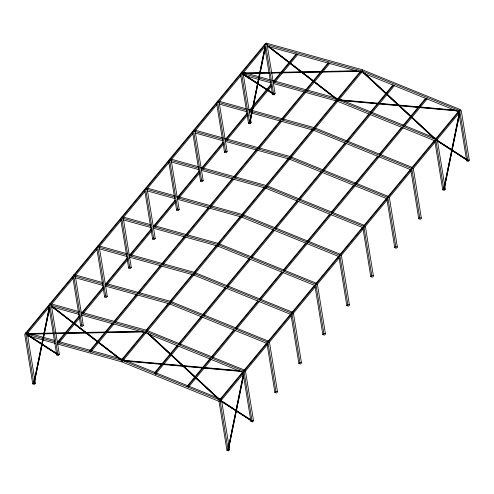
<?xml version="1.0" encoding="UTF-8"?>
<svg xmlns="http://www.w3.org/2000/svg" width="494" height="494" viewBox="0 0 494 494"><rect width="100%" height="100%" fill="white"/><g stroke="black" fill="none" stroke-linecap="round" stroke-linejoin="round"><path stroke-width="0.74" d="M34.055 382.023L49.215 307.169M49.524 308.756L34.135 383.671L33.746 383.535L49.289 307.867M34.444 382.158L49.141 309.571M249.816 121.475L264.975 46.621M265.29 48.208L249.902 123.123L249.513 122.987L265.056 47.319M250.205 121.61L257.707 84.56M258.016 83.048L265.062 48.264M228.253 448.49L243.258 374.396M243.721 375.224L228.333 450.139L227.944 450.003L243.486 374.335M228.642 448.626L243.338 376.039M444.013 187.942L459.173 113.089M459.488 114.676L444.1 189.591L443.711 189.455L459.099 114.546M444.402 188.078L459.105 115.491M264.438 44.713L272.484 94.403L274.102 94.959L275.102 93.749L267.056 44.065L265.439 43.509L24.7 334.216L32.746 383.9L34.364 384.456L35.364 383.245L27.318 333.561L25.7 333.005L33.746 382.696L32.746 383.9M25.336 333.783L26.33 332.573L26.682 333.993L54.754 341.774M49.307 304.829L50.308 303.625M73.279 275.88L74.279 274.676M121.561 217.582L122.228 216.773M145.199 189.029L145.866 188.226M169.51 159.679L170.177 158.877M193.148 131.132L194.148 129.928M217.125 102.184L218.12 100.974M241.097 73.236L242.097 72.025L242.449 73.445L270.514 81.226M265.068 44.281L266.068 43.077L362.096 69.685L362.448 71.105L361.447 72.315L266.902 46.115M26.071 333.549L49.067 305.78M73.044 276.831L49.561 305.187L49.425 304.347M74.02 275.646L97.015 247.883M97.997 246.697L120.993 218.928M121.969 217.749L144.964 189.98M145.94 188.801L169.43 160.439M169.917 159.852L192.913 132.083M193.889 130.898L216.885 103.129M217.372 102.542L240.862 74.18M241.838 73.001L264.833 45.232M26.571 334.475L49.073 307.299M51.03 304.934L73.538 277.758M74.514 276.578L97.022 249.396M98.979 247.037L121.487 219.861M122.95 218.089L144.97 191.499M146.44 189.727L169.43 161.958M170.899 160.186L192.919 133.602M194.383 131.83L216.891 104.648M218.848 102.289L240.862 75.699M242.82 73.334L264.84 46.751M57.458 342.169L79.472 315.586M81.918 312.628L103.45 286.631M105.407 284.272L127.421 257.683M129.866 254.731L151.392 228.734M153.844 225.783L174.882 200.373M177.815 196.828L199.341 170.831M201.787 167.88L222.825 142.476M225.276 139.524L247.29 112.935M249.736 109.983L270.774 84.573M273.219 81.621L296.215 53.852M58.082 342.416L79.12 317.012M81.566 314.061L103.586 287.471M106.031 284.519L127.069 259.115M130.002 255.571L151.528 229.574M153.98 226.616L175.506 200.626M177.951 197.668L199.477 171.671M201.923 168.72L223.455 142.723M225.9 139.771L247.426 113.774M249.871 110.823L271.397 84.826M273.355 82.461L296.838 54.099M58.576 343.349L79.614 317.938M81.084 316.166L82.06 314.987M83.041 313.807L103.592 288.99M106.525 285.446L127.563 260.042M129.033 258.269L130.008 257.09M130.99 255.904L151.535 231.093M154.962 226.956L175.512 202.139M178.445 198.594L199.483 173.19M202.911 169.059L223.461 144.242M226.882 140.105L247.432 115.293M250.859 111.156L271.404 86.345M274.831 82.208L297.826 54.439M51.29 304.613L59.336 354.297L58.341 355.507L56.724 354.951L57.718 353.747L49.672 304.057M80.695 326.003L81.695 324.793L73.649 275.109L75.267 275.664L83.313 325.348L82.313 326.553L80.695 326.003L72.649 276.313M99.238 246.71L107.284 296.4L106.284 297.604L104.666 297.048L105.667 295.844L97.621 246.16L98.701 246.531M128.644 268.1L129.644 266.896L121.592 217.206L123.21 217.761L131.262 267.452L130.262 268.656L128.644 268.1L120.598 218.416M147.187 188.813L155.233 238.497L154.233 239.707L152.615 239.152L153.615 237.947L145.569 188.257L146.644 188.628M171.159 159.865L179.205 209.549L178.211 210.753L176.593 210.203L177.587 208.993L169.541 159.309M200.564 181.255L201.564 180.044L193.512 130.36L195.136 130.916L203.182 180.6L202.182 181.804L200.564 181.255L192.518 131.565M224.535 152.3L225.536 151.096L217.49 101.412L219.108 101.962L227.154 151.652L226.153 152.856L224.535 152.3L216.489 102.616M248.513 123.352L249.507 122.148L241.461 72.457L243.079 73.013L251.131 122.697L250.131 123.908L248.513 123.352L240.461 73.668M272.484 94.403L273.485 93.199L265.439 43.509M89.463 351.043L112.459 323.274M113.929 321.501L136.437 294.319M137.412 293.14L160.408 265.371M161.878 263.598L184.386 236.422M185.361 235.243L208.357 207.474M209.827 205.702L232.328 178.525M233.31 177.34L256.306 149.571M257.769 147.799L280.277 120.622M281.259 119.443L304.248 91.674M305.718 89.902L328.226 62.726M90.093 351.29L113.089 323.521M114.065 322.335L137.06 294.572M138.036 293.387L161.032 265.618M162.013 264.438L185.009 236.669M185.497 236.083L208.981 207.721M209.962 206.541L232.958 178.772M233.934 177.587L256.929 149.824M257.417 149.231L280.901 120.869M281.883 119.69L304.878 91.921M305.366 91.328L328.85 62.973M90.587 352.216L114.071 323.854M115.046 322.675L138.042 294.906M139.024 293.726L162.02 265.957M162.995 264.778L185.991 237.009M186.973 235.823L209.962 208.054M210.456 207.468L233.94 179.106M234.916 177.926L257.911 150.157M258.893 148.978L281.889 121.209M282.864 120.023L305.86 92.261M306.836 91.075L329.831 63.306M121.962 359.317L144.47 332.141M145.94 330.369L168.442 303.193M169.911 301.42L192.419 274.244M193.883 272.472L216.391 245.29M217.372 244.11L240.362 216.341M241.832 214.569L264.339 187.393M265.315 186.213L288.311 158.444M289.78 156.672L312.288 129.49M313.264 128.31L336.26 100.541M337.729 98.769L360.231 71.593M122.098 360.157L145.094 332.388M146.076 331.208L169.072 303.44M169.559 302.847L193.043 274.491M194.019 273.306L217.014 245.543M217.508 244.95L240.992 216.588M241.967 215.409L264.963 187.64M265.945 186.46L288.934 158.691M289.916 157.512L312.912 129.743M313.888 128.557L336.883 100.788M337.865 99.609L360.861 71.84M362.318 71.062L460.488 110.922L460.396 109.588L362.226 69.728L362.318 71.062L361.318 72.266L459.494 112.126M83.548 312.838L146.329 330.233L146.681 331.653L145.687 332.863L81.424 315.055M128.539 254.12L194.278 272.336L194.63 273.756L193.629 274.96L129.366 257.152M123.086 360.497L146.082 332.728M147.058 331.542L170.053 303.779M171.029 302.594L194.025 274.825M195.007 273.645L218.002 245.876M218.978 244.697L241.974 216.928M242.461 216.335L265.945 187.979M266.927 186.794L289.922 159.025M290.898 157.845L313.894 130.076M314.876 128.897L337.871 101.128M338.847 99.949L361.843 72.18M154.196 373.198L177.192 345.43M178.661 343.657L201.169 316.475M202.145 315.296L225.141 287.527M226.61 285.754L249.118 258.578M250.094 257.399L273.089 229.63M274.559 227.858L297.061 200.681M298.043 199.496L321.038 171.727M322.502 169.955L345.01 142.778M345.991 141.599L368.981 113.83M370.451 112.058L392.958 84.882M154.826 373.445L177.821 345.676M178.797 344.497L201.793 316.728M202.281 316.135L225.764 287.774M226.746 286.594L249.742 258.825M250.717 257.646L273.713 229.877M274.695 228.697L297.691 200.928M298.666 199.743L321.662 171.98M322.15 171.387L345.633 143.025M346.615 141.846L369.611 114.077M370.099 113.484L393.582 85.129M155.32 374.372L178.803 346.01M179.779 344.831L202.775 317.062M203.756 315.882L226.752 288.113M227.24 287.52L250.724 259.165M251.705 257.979L274.695 230.216M275.677 229.031L298.672 201.262M299.648 200.082L322.644 172.313M323.626 171.134L346.621 143.365M347.109 142.772L370.593 114.417M371.574 113.231L394.564 85.462M186.923 386.481L210.407 358.125M211.383 356.94L233.89 329.764M235.36 327.991L257.868 300.815M259.331 299.043L281.839 271.867M283.309 270.094L305.811 242.912M306.793 241.733L329.788 213.964M331.252 212.192L353.76 185.015M354.741 183.836L377.737 156.067M379.201 154.295L401.708 127.119M402.684 125.933L425.68 98.164M187.547 386.728L210.543 358.965M211.518 357.78L234.514 330.011M235.496 328.831L258.492 301.062M259.467 299.883L282.463 272.114M283.445 270.934L306.441 243.165M306.928 242.573L330.412 214.211M331.388 213.031L354.383 185.262M354.877 184.676L378.361 156.314M379.336 155.135L402.332 127.366M403.314 126.18L426.31 98.417M188.529 387.068L211.525 359.299M212.506 358.119L235.502 330.35M236.478 329.171L259.474 301.402M260.455 300.216L283.451 272.447M284.427 271.268L307.422 243.499M308.398 242.319L331.394 214.55M332.376 213.371L355.371 185.602M356.347 184.416L379.343 156.654M379.83 156.061L403.314 127.699M404.296 126.52L427.291 98.751M220.139 399.177L242.64 372.001M243.622 370.821L266.618 343.052M268.081 341.28L290.589 314.104M291.565 312.918L314.561 285.149M316.03 283.377L338.538 256.201M339.514 255.021L362.51 227.252M363.979 225.48L386.487 198.304M387.049 197.631L410.458 169.349M411.928 167.577L434.43 140.401M435.412 139.222L458.407 111.453M220.275 400.017L243.264 372.248M244.246 371.068L267.242 343.299M268.217 342.12L291.213 314.351M292.195 313.165L315.191 285.402M316.166 284.217L339.162 256.448M340.138 255.268L363.133 227.499M364.115 226.32L387.111 198.551M388.086 197.372L411.082 169.603M412.064 168.417L435.06 140.648M436.035 139.469L459.031 111.7M221.256 400.356L243.27 373.767M244.74 371.994L267.736 344.225M269.205 342.453L291.219 315.87M292.689 314.098L315.191 286.915M317.148 284.556L339.168 257.967M341.126 255.602L363.139 229.018M364.609 227.246L387.117 200.07M389.074 197.705L411.088 171.122M413.046 168.757L435.554 141.58M437.017 139.808L459.037 113.219M226.944 450.367L227.944 449.163L219.898 399.479L221.516 400.029L229.562 449.719L228.561 450.923L226.944 450.367L218.898 400.683M250.921 421.419L251.915 420.215L243.869 370.525L245.487 371.08L253.539 420.764L252.539 421.975L250.921 421.419L242.869 371.735M269.465 342.132L277.511 391.816L276.51 393.026L274.892 392.471L275.893 391.267L267.847 341.576M298.864 363.522L299.864 362.312L291.818 312.628L293.436 313.184L301.482 362.868L300.488 364.072L298.864 363.522L290.818 313.832M322.841 334.568L323.842 333.364L315.79 283.68L317.407 284.229L325.46 333.919L324.459 335.123L322.841 334.568L314.913 285.637M346.813 305.619L347.813 304.415L339.767 254.725L341.385 255.281L349.431 304.971L348.431 306.175L346.813 305.619L338.767 255.935M370.79 276.671L371.784 275.467L363.738 225.777L365.356 226.332L373.402 276.016L372.408 277.227L370.79 276.671L362.738 226.987M394.762 247.722L395.762 246.512L387.716 196.828L389.334 197.384L397.38 247.068L396.379 248.272L394.762 247.722L386.716 198.032M418.733 218.768L419.733 217.564L411.687 167.88L413.305 168.429L421.351 218.12L420.351 219.324L418.733 218.768L410.687 169.084M442.71 189.82L443.711 188.615L435.659 138.931L437.276 139.481L445.329 189.171L444.328 190.375L442.71 189.82L434.664 140.135M466.682 160.871L467.682 159.667L459.636 109.977L461.254 110.533L469.3 160.217L468.3 161.427L466.682 160.871L458.636 111.187M243.307 72.982L268.693 72.488M271.768 72.433L356.384 70.778M243.394 73.316L269.545 72.803M271.089 72.779L281.086 72.581M282.457 72.538L358.78 71.068M244.085 73.618L269.471 73.124M271.774 73.081L358.7 71.383M27.541 333.53L53.698 333.024M55.235 332.993L139.851 331.344M26.089 333.895L53.784 333.357M55.322 333.327L142.247 331.628M28.319 334.166L53.704 333.672M55.242 333.641L105.241 332.666M106.784 332.635L143.705 331.919M339.366 99.763L377.774 103.19M379.312 103.332L455.363 110.125M339.384 100.091L456.919 110.588M340.076 100.48L377.719 103.839M379.25 103.981L418.43 107.476M419.968 107.612L459.148 111.113M123.599 360.311L239.602 370.673M123.617 360.639L240.387 371.068M124.309 361.028L241.844 371.525M362.448 71.105L266.42 44.497L266.068 43.077M243.573 72.439L270.162 79.806M272.379 80.417L306.36 89.834M307.836 90.241L338.124 98.633M272.731 81.837L338.476 100.054L337.476 101.264L273.213 83.455M242.924 75.063L270.996 82.838M218.861 101.184L246.191 108.754M248.408 109.372L249.884 109.779M251.36 110.187L314.147 127.588M218.472 102.394L246.543 110.174M248.76 110.786L314.499 129.008L313.499 130.212L249.235 112.404M218.953 104.012L247.019 111.792M194.889 130.132L222.22 137.703M224.437 138.32L290.176 156.536M194.5 131.348L222.572 139.123M224.782 139.74L290.528 157.957L289.527 159.161L225.264 141.352M195.717 133.164L223.047 140.741M170.912 159.08L198.242 166.657M200.459 167.268L201.935 167.676M203.417 168.09L266.198 185.485M170.529 160.297L198.594 168.071M200.811 168.689L266.55 186.905L265.556 188.109L201.293 170.307M171.004 161.909L199.076 169.689M147.675 188.233L174.271 195.605M176.488 196.217L242.227 214.433M146.551 189.245L174.623 197.026M176.84 197.637L242.579 215.853L241.578 217.064L177.315 199.255M147.768 191.067L175.098 198.637M123.704 217.187L150.293 224.554M153.251 225.375L218.255 243.388M122.58 218.194L150.645 225.974M152.862 226.585L218.607 244.808L217.607 246.012L153.344 228.203M123.055 219.811L151.127 227.592M99.732 246.136L127.063 253.706M98.602 247.148L126.674 254.923M128.891 255.54L194.63 273.756M99.825 248.964L127.156 256.54M75.02 274.88L102.351 282.451M105.302 283.272L170.307 301.284M74.631 276.097L102.703 283.871M104.919 284.488L170.658 302.705L169.658 303.909L105.395 286.1M75.113 277.708L103.178 285.489M51.784 304.032L79.114 311.609M80.59 312.017L82.066 312.424M50.66 305.045L78.725 312.826M80.942 313.437L146.681 331.653M51.135 306.663L79.207 314.437M27.071 332.777L54.402 340.354M57.353 341.169L122.358 359.181M56.971 342.385L122.71 360.601L121.709 361.812L57.446 344.003M27.164 335.611L55.229 343.386M273.485 93.199L275.102 93.749M467.682 159.667L469.3 160.217M249.507 122.148L251.131 122.697M443.711 188.615L445.329 189.171M249.742 122.932L250.131 123.062M443.939 189.4L444.328 189.535M225.536 151.096L227.154 151.652M419.733 217.564L421.351 218.12M201.564 180.044L203.182 180.6M395.762 246.512L397.38 247.068M177.587 208.993L179.205 209.549M371.784 275.467L373.402 276.016M153.615 237.947L155.233 238.497M347.813 304.415L349.431 304.971M129.644 266.896L131.262 267.452M323.842 333.364L325.46 333.919M105.667 295.844L107.284 296.4M299.864 362.312L301.482 362.868M81.695 324.793L83.313 325.348M275.893 391.267L277.511 391.816M57.718 353.747L59.336 354.297M251.915 420.215L253.539 420.764M33.746 382.696L35.364 383.245M227.944 449.163L229.562 449.719M33.975 383.48L34.364 383.61M228.172 449.948L228.561 450.083M338.964 98.967L403.697 125.254M405.123 125.828L436.424 138.542L436.517 139.87L338.347 100.01L337.346 101.221L434.806 140.79M315.697 128.205L412.447 167.491M412.546 168.818L314.369 128.959L313.369 130.169L411.545 170.029M291.015 156.87L388.475 196.439L388.568 197.773L290.398 157.913L289.398 159.117L387.568 198.977M267.754 186.108L364.504 225.388M364.597 226.721L266.42 186.862L265.426 188.066L363.596 227.925M243.067 214.767L340.527 254.336L340.619 255.67L242.449 215.81L241.449 217.02L338.909 256.59M219.095 243.721L316.555 283.29M316.648 284.618L218.478 244.758L217.477 245.969L315.647 285.828M195.118 272.669L292.578 312.239M292.676 313.573L194.5 273.713L193.506 274.917L290.966 314.487M171.146 301.618L268.606 341.187M268.699 342.521L170.529 302.661L169.528 303.866L267.699 343.725M147.175 330.566L244.635 370.136M244.728 371.469L146.557 331.61L145.557 332.814L243.017 372.39M123.197 359.515L220.657 399.09M220.75 400.418L122.58 360.558L121.58 361.769L219.756 401.628M436.251 139.66L466.348 159.154M435.862 139.53L466.602 159.439M436.721 140.5L466.818 159.994M435.689 139.956L467.071 160.278M242.69 73.606L272.151 92.687M241.665 73.063L272.404 92.971M242.523 74.032L272.62 93.527M241.492 73.483L272.231 93.391M221.127 400.628L250.588 419.702M220.096 400.078L251.477 420.4M220.954 401.048L251.057 420.542M220.565 400.918L251.31 420.826M26.287 333.74L56.39 353.235M26.54 334.024L56.637 353.519M26.756 334.58L56.859 354.075M26.367 334.45L57.113 354.359M269.557 46.93L337.334 99.195M268.409 46.337L337.408 99.541M267.97 46.208L289.342 62.689M290.558 63.633L313.153 81.053M314.375 81.992L335.747 98.473M267.433 46.084L337.044 99.763M53.179 307.009L121.573 359.743M52.037 306.416L121.641 360.089M52.203 306.755L97.392 341.601M98.609 342.54L119.98 359.021M51.666 306.632L120.666 359.842M365.313 73.859L410.841 116.084M411.965 117.127L435.01 138.499M363.658 72.612L435.047 138.814M363.819 73.038L434.084 138.197M363.294 72.828L434.115 138.511M149.546 334.407L219.811 399.572M148.459 333.678L219.28 399.362M147.496 333.067L218.317 398.744M147.527 333.376L218.916 399.578M266.846 342.78L274.892 392.471M168.54 160.513L176.593 210.203M145.316 188.554L145.452 189.387M144.569 189.468L152.615 239.152M97.367 246.45L97.503 247.29M96.62 247.364L104.666 297.048M48.671 305.261L56.724 354.951M57.922 354.346L57.749 354.772L58.138 354.902L58.311 354.476L57.922 354.346M273.682 93.798L273.515 94.224L273.904 94.354L274.071 93.928L273.682 93.798M252.119 420.814L251.946 421.24L252.335 421.37L252.508 420.95L252.119 420.814M467.88 160.266L467.713 160.692L468.102 160.822L468.269 160.402L467.88 160.266"/></g></svg>
